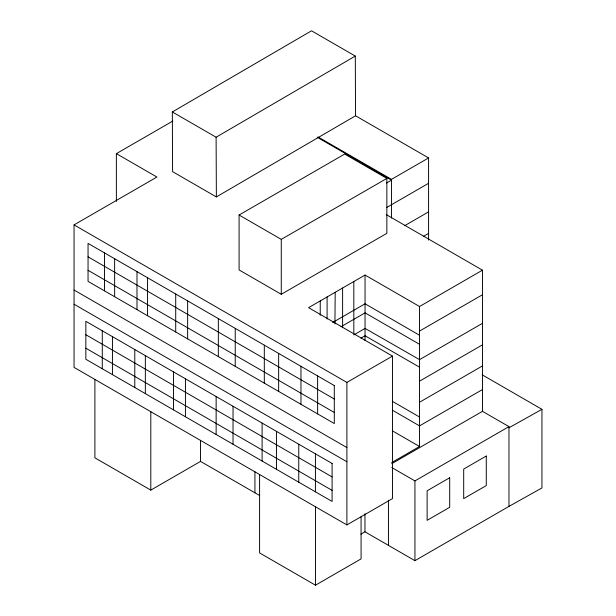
<?xml version="1.0" encoding="UTF-8"?>
<svg xmlns="http://www.w3.org/2000/svg" width="616" height="616" viewBox="0 0 616 616"><rect width="100%" height="100%" fill="white"/><g stroke="black" fill="none" stroke-linecap="round" stroke-linejoin="round"><path stroke-width="0.92" d="M334.919 323.908L335.204 292.284M355.548 115.777L216.37 196.928L172.588 171.656L172.334 111.95L311.511 30.8L355.293 56.071L355.548 115.777L428.582 157.942L428.582 240.109M216.37 196.928L216.108 137.222L355.293 56.071M353.823 334.919L365.049 328.397L419.542 359.644L482.482 323.308M116.37 201.455L116.37 153.638L172.842 121.036M391.776 463.694L482.482 411.326L482.482 270.17L419.542 306.514L365.049 275.052L308.57 307.661L392.477 356.102L392.477 498.606L346.9 524.917L74.051 367.39L74.051 224.886L156.918 177.046L116.37 153.638M239.085 215.023L344.667 154.062L386.856 178.417L386.856 233.333L281.273 294.286L239.085 269.939L239.085 215.023L281.273 239.37L386.856 178.417M318.033 136.952L391.491 179.356L428.582 157.942M386.494 183.037L391.491 180.157L317.209 137.268M386.494 207.607L428.582 183.306M404.681 225.679L428.582 211.873M423.639 236.251L428.582 233.395M332.594 322.538L365.049 303.796L419.542 335.258M341.056 326.696L365.049 312.851L419.542 344.305M361.038 338.084L365.049 335.774L419.542 367.19M419.542 331.077L482.482 294.741M94.895 379.425L94.895 457.834L150.804 490.113L200.539 461.399L259.721 495.572M74.051 224.886L346.9 382.413L392.477 356.102M419.542 381.165L482.482 344.829M419.542 402.248L482.482 365.912M482.482 389.543L419.542 425.879L392.292 410.148M391.722 462.57L419.542 446.508L419.542 306.514M391.761 467.529L414.938 480.911L508.97 426.626L508.97 506.383L414.938 560.668L364.965 531.816L360.868 534.18M259.59 474.512L259.59 552.922L315.5 585.2L361.076 558.881L361.076 516.809M508.97 427.773L541.949 409.324L541.949 487.934L508.97 506.383M386.371 214.684L482.482 270.17M172.334 111.95L216.108 137.222M482.097 374.767L541.949 409.324M482.482 411.326L508.97 426.626M392.292 401.286L419.542 417.017M392.292 430.784L419.542 446.508M88.049 256.849L334.296 399.014M88.049 270.301L334.296 412.466M74.051 290.028L346.9 447.555M74.051 304.227L346.9 461.754M85.847 334.75L332.093 476.915M85.847 348.202L332.093 490.367M414.938 480.911L414.938 560.668M391.491 179.356L391.491 218.056M388.45 500.207L388.45 545.376M365.049 275.052L365.049 340.556M364.965 513.729L364.965 531.816M353.823 281.527L353.823 334.003M346.9 382.413L346.9 524.917M342.604 288.011L342.604 327.643M327.096 296.958L327.096 319.003M320.235 300.924L320.235 315.292M317.625 375.945L317.625 413.921M315.423 453.846L315.423 491.814M315.5 506.791L315.5 585.2M300.962 366.327L300.962 404.296M298.76 444.221L298.76 482.197M281.273 239.37L281.273 294.286M278.648 353.438L278.648 391.414M276.445 431.339L276.445 469.315M264.31 345.16L264.31 383.137M262.108 423.061L262.108 461.03M254.932 471.764L254.932 492.8M235.235 328.374L235.235 366.351M233.033 406.275L233.033 444.252M218.341 318.626L218.341 356.595M216.139 396.519L216.139 434.496M200.539 440.363L200.539 461.399M187.641 300.901L187.641 338.869M185.439 378.794L185.439 416.77M175.714 294.009L175.714 331.986M173.512 371.91L173.512 409.879M150.804 411.704L150.804 490.113M147.555 277.754L147.555 315.723M145.353 355.655L145.353 393.624M136.991 271.656L136.991 309.625M134.788 349.549L134.788 387.526M114.638 258.751L114.638 296.727M112.435 336.652L112.435 374.62M104.481 252.883L104.481 290.86M102.279 330.784L102.279 368.761M486.278 456.025L463.694 469.061L463.694 498.621L486.278 485.585L486.278 456.025M449.695 477.747L427.119 490.783L427.119 520.335L449.695 507.299L449.695 477.747M334.296 385.562L88.049 243.397L88.049 281.373L334.296 423.538L334.296 385.562M332.093 463.463L85.847 321.298L85.847 359.267L332.093 501.439L332.093 463.463"/></g></svg>
